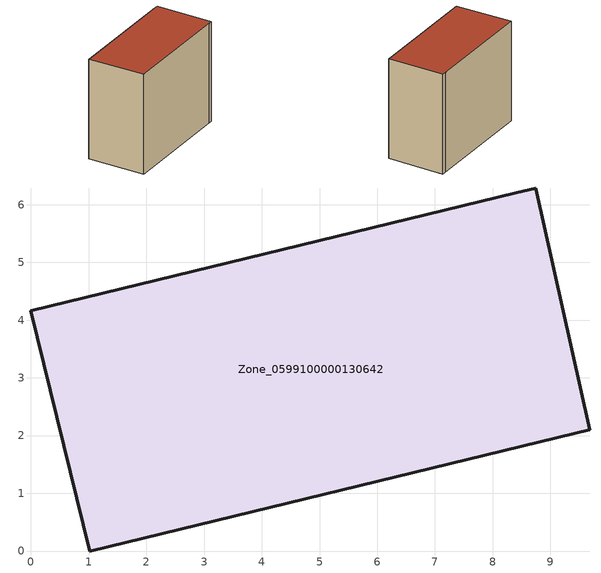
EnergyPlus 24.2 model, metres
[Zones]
Zone_0599100000130642
 floor ground (C_G): 9.68,2.1 9.43,2.04 1.02,0 0,4.16 8.41,6.21 8.74,6.29 z0
 wall outside (C_F): 0,4.16 1.02,0 9.43,2.04 9.68,2.1 8.74,6.29 8.41,6.21 0,4.16 z0:7.57
 roof outside (C_R): 9.68,2.1 8.74,6.29 8.41,6.21 0,4.16 1.02,0 9.43,2.04 z7.57
[BUILDING]
Pand.0599100000130642: North Axis=0; Terrain=City; Loads Convergence Tolerance Value=0.04; Temperature Convergence Tolerance Value=0.4; Solar Distribution=FullExterior; Maximum Number of Warmup Days=25; Minimum Number of Warmup Days=1
[Site:Location]
Rotterdam.The.Hague.AP_ZH_NLD Design_Conditions: Latitude=51.96; Longitude=4.45; Time Zone=1; Elevation=-4.5
[SITE:GROUNDTEMPERATURE:BUILDINGSURFACE]
18, 18, 18, 18, 18, 18, 18, 18, 18, 18, 18, 18
[MATERIAL] Thermal Absorptance=0.9; Solar Absorptance=0.7; Visible Absorptance=0.7
Name | Roughness | Thickness | Conductivity | Density | Specific Heat
G.TI.1946 | MediumSmooth | 0.15 | 1 | 540 | 1210
F.TI.1946 | Rough | 0.3 | 0.857143 | 1920 | 840
R.TI.1946 | MediumRough | 0.2 | 0.1 | 1500 | 1000
[CONSTRUCTION]
C_G: G.TI.1946
C_F: F.TI.1946
C_R: R.TI.1946
[ZONE]
Zone_0599100000130642: Type=1; Multiplier=1; Ceiling Height=Autocalculate; Volume=Autocalculate; Floor Area=autocalculate; Part of Total Floor Area=Yes
[ZONEINFILTRATION:DESIGNFLOWRATE]
Infil_Zone_0599100000130642: Zone or ZoneList or Space or SpaceList=Zone_0599100000130642; Schedule=AlwaysOn; Design Flow Rate Calculation Method=Flow/Area; Flow Rate per Floor Area=0.003; Constant Term Coefficient=1; Temperature Term Coefficient=0; Velocity Term Coefficient=0; Velocity Squared Term Coefficient=0
[HVACTEMPLATE:ZONE:IDEALLOADSAIRSYSTEM]
Zone_0599100000130642: Maximum Heating Supply Air Temperature=50; Minimum Cooling Supply Air Temperature=13; Maximum Heating Supply Air Humidity Ratio=0.0156; Minimum Cooling Supply Air Humidity Ratio=0.0077; Heating Limit=NoLimit; Cooling Limit=NoLimit; Dehumidification Control Type=ConstantSensibleHeatRatio; Cooling Sensible Heat Ratio=0.7; Dehumidification Setpoint=60; Humidification Control Type=None; Humidification Setpoint=30; Outdoor Air Method=None; Outdoor Air Flow Rate per Person=0.00944; Outdoor Air Flow Rate per Zone Floor Area=0; Outdoor Air Flow Rate per Zone=0; Demand Controlled Ventilation Type=None; Outdoor Air Economizer Type=NoEconomizer; Heat Recovery Type=None; Sensible Heat Recovery Effectiveness=0.7; Latent Heat Recovery Effectiveness=0.65
[ZONECONTROL:THERMOSTAT]
ThermostatControl_Zone_0599100000130642: Zone or ZoneList=Zone_0599100000130642; Control Type Schedule=DualSetpointControlType; Control 1=Thermostat_Zone_0599100000130642; Temperature Difference Between Cutout And Setpoint=0
[THERMOSTATSETPOINT:DUALSETPOINT]
Thermostat_Zone_0599100000130642: Heating Setpoint Temperature Schedule=HeatingSetpoint_Zone_0599100000130642; Cooling Setpoint Temperature Schedule=CoolingSetpoint_Zone_0599100000130642
[SCHEDULE:COMPACT]
HeatingSetpoint_Zone_0599100000130642: Through: 12/31, For: AllDays, Until: 24:00, 21
CoolingSetpoint_Zone_0599100000130642: Through: 12/31, For: AllDays, Until: 24:00, 24
DualSetpointControlType: Through: 12/31, For: AllDays, Until: 24:00, 4
AlwaysOn: Through: 12/31, For: AllDays, Until: 24:00, 1
